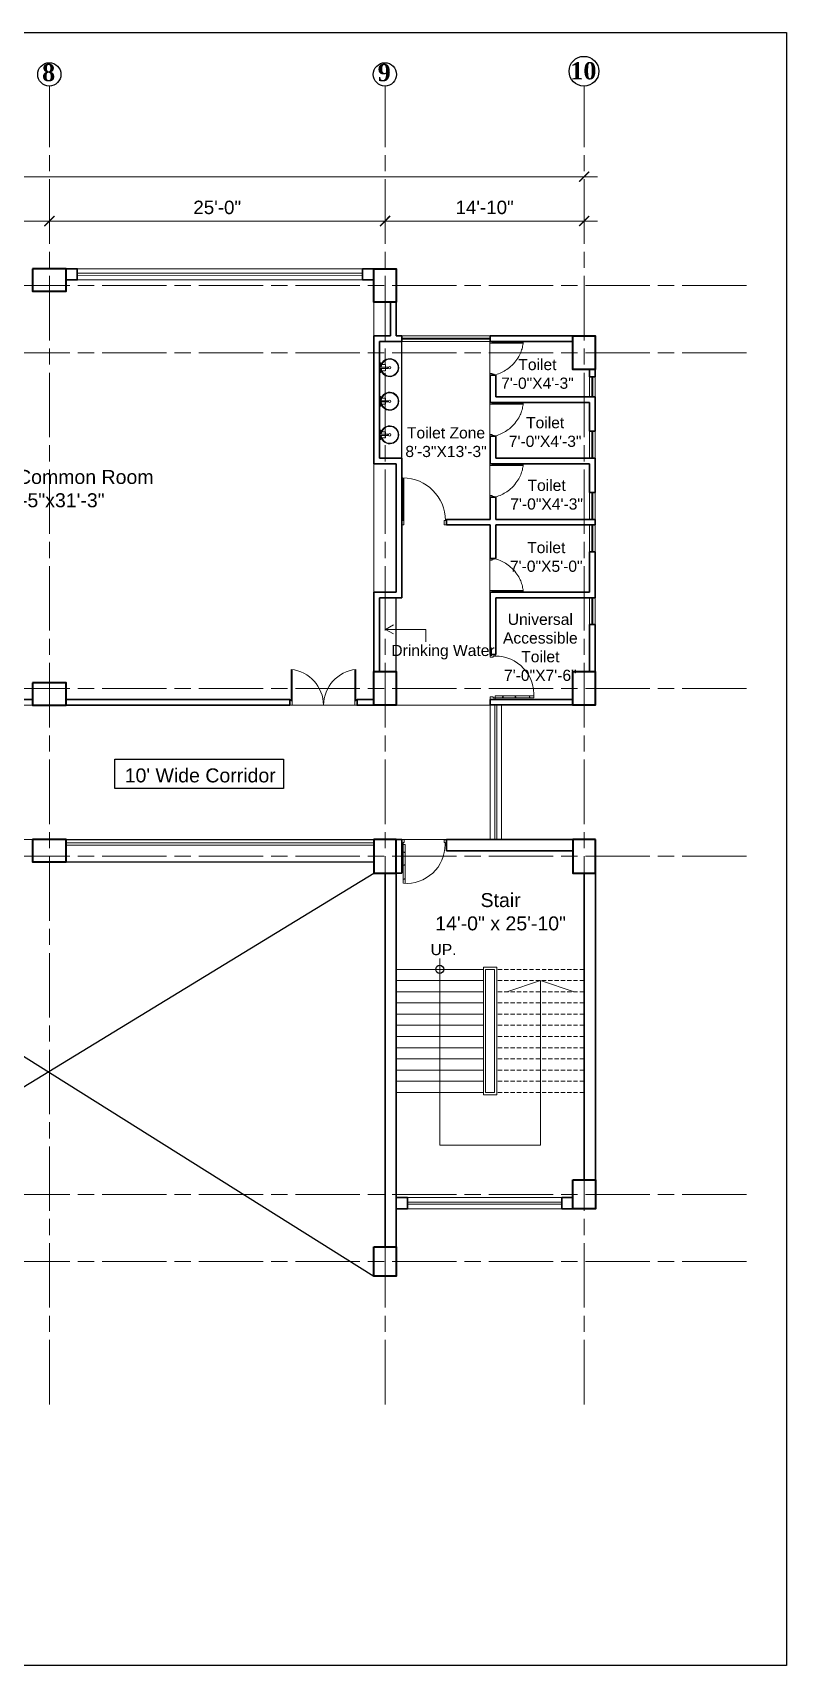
# Model space of a CAD drawing. Header units: inches. Extents: x -12 to 20935469, y -1604 to 24729220.
# Drawn here: x 20933364 to 20934038, y 24705706 to 24707164 of the extents above; entities that cross this region are included whole.
import ezdxf

# ---------------------------------------------------------------- set-up
doc = ezdxf.new("R2010")
doc.units = ezdxf.units.IN
doc.header["$LTSCALE"] = 0.03
doc.header["$MEASUREMENT"] = 0
doc.header["$PDMODE"] = 32
doc.header["$PDSIZE"] = 15
doc.linetypes.add('ACAD_ISO08W100', pattern=[36, 24, -3, 6, -3])
doc.linetypes.add('DASHED2', pattern=[0.375, 0.25, -0.125])
for name, color, linetype, lineweight in [('column', 1, 'Continuous', 40), ('Dim Line', 252, 'Continuous', 13), ('Door', 7, 'Continuous', 18), ('Gas', 21, 'Continuous', 5), ('Glass Line', 252, 'Continuous', 9), ('Grid Line', 252, 'Continuous', 18), ('Hatch', 253, 'Continuous', 15), ('Main Wall', 7, 'Continuous', 30), ('RAIL', 23, 'Continuous', 13), ('STAIR', 46, 'Continuous', 15), ('TOILET FIXTURE', 142, 'Continuous', 5), ('wind.', 150, 'Continuous', 20)]:
    doc.layers.add(name, color=color, linetype=linetype, lineweight=lineweight)
doc.layers.add('FUR', color=251, linetype='Continuous')
doc.layers.add('TEXT', color=7, linetype='Continuous')
doc.styles.add('2', font='swisscl.ttf')
doc.styles.add('RomanS', font='arial.ttf', dxfattribs={"height": 12})
doc.styles.get("Standard").update_dxf_attribs({"font": 'timesbd.ttf'})
doc.dimstyles.new('Aec_Arch_I', dxfattribs={"dimscale": 96, "dimtxt": 12, "dimasz": 0.09375, "dimexe": 0.125, "dimexo": 0.125, "dimgap": 0.0625, "dimtad": 1, "dimdec": 0, "dimzin": 3, "dimdsep": 46, "dimlunit": 4, "dimtxsty": 'RomanS', "dimblk1": 'ARCHTICK', "dimblk2": 'ARCHTICK', "dimsah": 1, "dimcen": 0.09375, "dimdle": 0.125, "dimadec": 0, "dimazin": 0, "dimtfac": 0.75, "dimtdec": 0, "dimtmove": 2, "dimatfit": 3, "dimldrblk": 'ARCHTICK', "dimfxl": 1, "dimfrac": 1, "dimtolj": 1, "dimtzin": 0, "dimarcsym": 0})

# ---------------------------------------------------------------- blocks, each defined once
blk = doc.blocks.new('_ArchTick')
at = {"color": 0, "linetype": 'ByBlock', "lineweight": 35, "const_width": 0.15}
blk.add_lwpolyline([(-0.5, -0.5), (0.5, 0.5)], dxfattribs=at)
blk = doc.blocks.new('*D23')
at = {"layer": 'Defpoints', "color": 0, "transparency": 16777216}
for p in [(20832166.8, 24724578.2), (20832473.8, 24724578.2), (20832473.8, 24724578.2)]:
    blk.add_point(p, dxfattribs=at)
at = {"layer": 'Dim Line', "color": 0, "lineweight": -2, "transparency": 16777216}
for p, q in [((20832154.8, 24724578.2), (20832485.8, 24724578.2)), ((20832166.8, 24724566.2), (20832166.8, 24724566.2)), ((20832473.8, 24724566.2), (20832473.8, 24724566.2))]:
    blk.add_line(p, q, dxfattribs=at)
at = {"layer": 'Dim Line', "color": 0, "lineweight": -2, "transparency": 16777216, "xscale": 9, "yscale": 9, "zscale": 9, "rotation": 180}
blk.add_blockref('_ArchTick', (20832166.8, 24724578.2), dxfattribs=at)
at = {"layer": 'Dim Line', "color": 0, "lineweight": -2, "transparency": 16777216, "xscale": 9, "yscale": 9, "zscale": 9}
blk.add_blockref('_ArchTick', (20832473.8, 24724578.2), dxfattribs=at)
at = {"layer": 'Dim Line', "color": 0, "transparency": 16777216, "insert": (20832320.3, 24724590.3), "char_height": 12, "attachment_point": 5, "style": 'RomanS'}
blk.add_mtext('\\A1;25\'-7"', dxfattribs=at)
blk = doc.blocks.new('*D10')
at = {"layer": 'Defpoints', "color": 0, "transparency": 16777216}
for p in [(20832473.8, 24724578.2), (20832773.8, 24724578.2), (20832773.8, 24724578.2)]:
    blk.add_point(p, dxfattribs=at)
at = {"layer": 'Dim Line', "color": 0, "lineweight": -2, "transparency": 16777216}
blk.add_line((20832461.8, 24724578.2), (20832785.8, 24724578.2), dxfattribs=at)
at = {"layer": 'Dim Line', "color": 0, "lineweight": -2, "transparency": 16777216, "xscale": 9, "yscale": 9, "zscale": 9, "rotation": 180}
blk.add_blockref('_ArchTick', (20832473.8, 24724578.2), dxfattribs=at)
at = {"layer": 'Dim Line', "color": 0, "lineweight": -2, "transparency": 16777216, "xscale": 9, "yscale": 9, "zscale": 9}
blk.add_blockref('_ArchTick', (20832773.8, 24724578.2), dxfattribs=at)
at = {"layer": 'Dim Line', "color": 0, "transparency": 16777216, "insert": (20832623.8, 24724590.3), "char_height": 12, "attachment_point": 5, "style": 'RomanS'}
blk.add_mtext('\\A1;25\'-0"', dxfattribs=at)
blk = doc.blocks.new('*D11')
at = {"layer": 'Defpoints', "color": 0, "transparency": 16777216}
for p in [(20832773.8, 24724578.2), (20832951.8, 24724578.2), (20832951.8, 24724578.2)]:
    blk.add_point(p, dxfattribs=at)
at = {"layer": 'Dim Line', "color": 0, "lineweight": -2, "transparency": 16777216}
for p, q in [((20832761.8, 24724578.2), (20832963.8, 24724578.2)), ((20832951.8, 24724566.2), (20832951.8, 24724566.2))]:
    blk.add_line(p, q, dxfattribs=at)
at = {"layer": 'Dim Line', "color": 0, "lineweight": -2, "transparency": 16777216, "xscale": 9, "yscale": 9, "zscale": 9, "rotation": 180}
blk.add_blockref('_ArchTick', (20832773.8, 24724578.2), dxfattribs=at)
at = {"layer": 'Dim Line', "color": 0, "lineweight": -2, "transparency": 16777216, "xscale": 9, "yscale": 9, "zscale": 9}
blk.add_blockref('_ArchTick', (20832951.8, 24724578.2), dxfattribs=at)
at = {"layer": 'Dim Line', "color": 0, "transparency": 16777216, "insert": (20832862.8, 24724590.3), "char_height": 12, "attachment_point": 5, "style": 'RomanS'}
blk.add_mtext('\\A1;14\'-10"', dxfattribs=at)
blk = doc.blocks.new('*D13')
at = {"layer": 'Defpoints', "color": 0, "transparency": 16777216}
for p in [(20830948.3, 24724610.7), (20832951.8, 24724617.8), (20832951.8, 24724610.7)]:
    blk.add_point(p, dxfattribs=at)
at = {"layer": 'Dim Line', "color": 0, "lineweight": -2, "transparency": 16777216}
for p, q in [((20830948.3, 24724622.7), (20830948.3, 24724629.8)), ((20832951.8, 24724622.7), (20832951.8, 24724629.8)), ((20830936.3, 24724617.8), (20832963.8, 24724617.8))]:
    blk.add_line(p, q, dxfattribs=at)
at = {"layer": 'Dim Line', "color": 0, "lineweight": -2, "transparency": 16777216, "xscale": 9, "yscale": 9, "zscale": 9, "rotation": 180}
blk.add_blockref('_ArchTick', (20830948.3, 24724617.8), dxfattribs=at)
at = {"layer": 'Dim Line', "color": 0, "lineweight": -2, "transparency": 16777216, "xscale": 9, "yscale": 9, "zscale": 9}
blk.add_blockref('_ArchTick', (20832951.8, 24724617.8), dxfattribs=at)
at = {"layer": 'Dim Line', "color": 0, "transparency": 16777216, "insert": (20831950, 24724629.9), "char_height": 12, "attachment_point": 5, "style": 'RomanS'}
blk.add_mtext('\\A1;166\'-11"', dxfattribs=at)
blk = doc.blocks.new('Door_45')
at = {"layer": 'Door'}
for p, q in [((1.5, 5), (1.5, 44)), ((1.5, 40), (2.2, 40)), ((2.2, 40), (2.2, 39.5)), ((2.2, 39.5), (2.7, 39.5)), ((2.7, 39.5), (2.7, 40)), ((2.7, 40), (3.5, 40)), ((3.5, 44), (3.5, 5)), ((1.5, 25.8), (2.2, 25.8)), ((2.2, 25.8), (2.2, 25.3)), ((2.2, 25.3), (2.7, 25.3)), ((2.7, 25.8), (3.5, 25.8)), ((2.7, 25.3), (2.7, 25.8)), ((0, 0), (0, 5)), ((0, 5), (1.5, 5)), ((1.5, 12.6), (2.2, 12.6)), ((3.5, 5), (1.5, 5)), ((1.5, 5), (1.5, 3)), ((1.5, 3), (2.5, 3)), ((2.2, 12.6), (2.2, 13.1)), ((2.2, 13.1), (2.7, 13.1)), ((2.5, 3), (2.5, 0)), ((2.7, 13.1), (2.7, 12.6)), ((2.7, 12.6), (3.5, 12.6)), ((42.5, 3), (42.5, 0)), ((43.5, 3), (42.5, 3)), ((45, 5), (43.5, 5)), ((43.5, 5), (43.5, 3)), ((45, 0), (45, 5)), ((2.5, 0), (0, 0)), ((42.5, 0), (45, 0))]:
    blk.add_line(p, q, dxfattribs=at)
blk.add_arc((4.7, 5.3), 38.8, 359.6233, 94.6685, dxfattribs=at)
blk = doc.blocks.new('A$C36295410')
at = {"layer": 'Door'}
for p, q in [((1, 4), (1, 32)), ((2, 0), (2, 32)), ((58, 0), (58, 32)), ((59, 4), (59, 32)), ((1, 5), (0, 5)), ((2, 4), (1, 4)), ((58, 4), (59, 4)), ((59, 5), (60, 5)), ((2, 0), (0, 0)), ((58, 0), (60, 0))]:
    blk.add_line(p, q, dxfattribs=at)
for centre, start, end in [((-2.5, -0.3), 0.5906, 83.7783), ((62.5, -0.3), 96.2217, 179.4094)]:
    blk.add_arc(centre, 32.5, start, end, dxfattribs=at)
blk = doc.blocks.new('sssss-flat-876')
at = {"layer": 'Door', "linetype": 'Continuous', "ltscale": 3}
blk.add_line((3666.5, 84027.2), (3666.5, 84055.7), dxfattribs=at)
at = {"layer": 'Door', "linetype": 'Continuous', "ltscale": 3, "extrusion": (-7.21527e-09, -3.35624e-18, 1), "elevation": 0}
for points in [[(3666.5, 84057.2), (3666.5, 84055.7), (3668.4, 84055.7), (3668.4, 84056.5), (3670.2, 84056.5), (3670.2, 84057.2)], [(3668.4, 84055.7), (3696.2, 84055.7), (3696.2, 84056.5), (3668.4, 84056.5)]]:
    blk.add_lwpolyline(points, close=True, dxfattribs=at)
at = {"layer": 'Door', "linetype": 'Continuous', "ltscale": 3, "flags": 128}
blk.add_lwpolyline([(3670.2, 84027.2, 0.04096), (3675.5, 84028.9, 0.082496), (3684.9, 84034.8, 0.052187), (3689.7, 84040, 0.043988), (3692.9, 84045, 0.036571), (3694.8, 84049.6, 0.034751), (3695.9, 84054.2, 0.011435), (3696.2, 84055.7)], format="xyb", dxfattribs=at)
at = {"layer": 'Door', "linetype": 'Continuous', "ltscale": 3}
blk.add_lwpolyline([(3666.5, 84027.2), (3666.5, 84028.7), (3668.4, 84028.7), (3668.4, 84027.9), (3670.2, 84027.9), (3670.2, 84027.2)], close=True, dxfattribs=at)
blk = doc.blocks.new('7-flat-72')
at = {"layer": 'Glass Line', "color": 8, "ltscale": 20}
for p, q in [((-64478.7, 376960.5), (-64480.3, 376960.5)), ((-64480.3, 376959.5), (-64480.3, 376960.5)), ((-64480.3, 376959.5), (-64480.3, 376960.5)), ((-64478.7, 376959.5), (-64480.3, 376959.5)), ((-64480.3, 376959.1), (-64480.3, 376959.4)), ((-64478.7, 376959.4), (-64480.3, 376959.4)), ((-64478.7, 376959.1), (-64480.3, 376959.1)), ((-64480.2, 376959.4), (-64480.2, 376959.5)), ((-64480.1, 376959.5), (-64480.1, 376960.5)), ((-64479.9, 376959.5), (-64479.9, 376960.5)), ((-64479.5, 376959.5), (-64479.5, 376960.5)), ((-64479.1, 376959.5), (-64479.1, 376960.5)), ((-64478.9, 376959.5), (-64478.9, 376960.5)), ((-64478.9, 376959.4), (-64478.9, 376959.5)), ((-64478.8, 376959.5), (-64478.8, 376960.5)), ((-64478.7, 376959.5), (-64478.7, 376960.5)), ((-64478.7, 376959.1), (-64478.7, 376959.4)), ((-64475.1, 376959.4), (-64476.9, 376959.4)), ((-64476.9, 376959.1), (-64476.9, 376959.4)), ((-64475.1, 376959.1), (-64476.9, 376959.1)), ((-64476.6, 376959.4), (-64476.6, 376966.6)), ((-64475.5, 376966.6), (-64476.6, 376966.6)), ((-64475.5, 376959.4), (-64475.5, 376966.6)), ((-64475.1, 376959.1), (-64475.1, 376959.4)), ((-64473.3, 376960.5), (-64471.7, 376960.5)), ((-64473.3, 376959.5), (-64473.3, 376960.5)), ((-64473.3, 376959.5), (-64473.3, 376960.5)), ((-64473.3, 376959.5), (-64471.7, 376959.5)), ((-64473.3, 376959.1), (-64473.3, 376959.4)), ((-64473.3, 376959.4), (-64471.7, 376959.4)), ((-64473.3, 376959.1), (-64471.7, 376959.1)), ((-64473.1, 376959.5), (-64473.1, 376960.5)), ((-64473.1, 376959.4), (-64473.1, 376959.5)), ((-64472.9, 376959.5), (-64472.9, 376960.5)), ((-64472.5, 376959.5), (-64472.5, 376960.5)), ((-64472.1, 376959.5), (-64472.1, 376960.5)), ((-64471.9, 376959.5), (-64471.9, 376960.5)), ((-64471.9, 376959.4), (-64471.9, 376959.5)), ((-64471.8, 376959.5), (-64471.8, 376960.5)), ((-64471.7, 376959.5), (-64471.7, 376960.5)), ((-64471.7, 376959.1), (-64471.7, 376959.4))]:
    blk.add_line(p, q, dxfattribs=at)
blk.add_circle((-64476, 376968.4, 0), 1.08, dxfattribs=at)
for radius, start, end in [(8.1, 273.8334, 266.1883), (7.55, 274.115, 265.9068)]:
    blk.add_arc((-64476, 376968.4, 0), radius, start, end, dxfattribs=at)
blk = doc.blocks.new('SFSFSFS-flat-72')
at = {"layer": 'TOILET FIXTURE', "ltscale": 0.2}
blk.add_lwpolyline([(-3918.5, -3608.1), (-3918.5, -3602.7), (-3923.9, -3602.7), (-3923.9, -3608.1)], close=True, dxfattribs=at)
at = {"layer": 'TOILET FIXTURE', "ltscale": 20}
blk.add_blockref('7-flat-72', (60554.8, -380567.2), dxfattribs=at)
blk = doc.blocks.new('$D40')
at = {"layer": 'Door'}
for p, q in [((1, 4), (1, 42)), ((2, 0), (2, 42)), ((1, 5), (0, 5)), ((2, 0), (0, 0)), ((2, 4), (1, 4)), ((39, 4), (38, 4)), ((38, 4), (38, 0)), ((40, 0), (38, 0)), ((40, 5), (39, 5)), ((39, 5), (39, 4))]:
    blk.add_line(p, q, dxfattribs=at)
blk.add_arc((1, 4), 38, 0, 90, dxfattribs=at)
blk = doc.blocks.new('fff')
at = {"layer": 'Grid Line', "color": 252, "linetype": 'ACAD_ISO08W100', "lineweight": 9, "ltscale": 80, "true_color": 0x939598}
for p, q in [((20832473.8, 24723521.1), (20832473.8, 24724698.8)), ((20832773.8, 24723521.1), (20832773.8, 24724698.8)), ((20832951.8, 24723521.1), (20832951.8, 24724698.8)), ((20833096.9, 24724520.6), (20830726.1, 24724520.6)), ((20833096.9, 24724460.6), (20830726.1, 24724460.6)), ((20833096.9, 24724160.7), (20830726.1, 24724160.7)), ((20833096.9, 24724010.7), (20830726.1, 24724010.7)), ((20833096.9, 24723708.7), (20830726.1, 24723708.7)), ((20833096.9, 24723648.8), (20830726.1, 24723648.8))]:
    blk.add_line(p, q, dxfattribs=at)
at = {"layer": 'Dim Line'}
for base, p1, p2, picture, middle in [((20832951.7523, 24724617.8128), (20830948.3088, 24724610.7482), (20832951.7523, 24724610.7482), '*D13', (20831950.0306, 24724629.9397)), ((20832473.8, 24724578.2), (20832166.8, 24724578.2), (20832473.8, 24724578.2), '*D23', (20832320.3, 24724590.3)), ((20832773.8, 24724578.2), (20832473.8, 24724578.2), (20832773.8, 24724578.2), '*D10', (20832623.8, 24724590.3)), ((20832951.8, 24724578.2), (20832773.8, 24724578.2), (20832951.8, 24724578.2), '*D11', (20832862.8, 24724590.3))]:
    dim = blk.add_linear_dim(base=base, p1=p1, p2=p2, dimstyle='Aec_Arch_I', dxfattribs=at)
    dim.commit()
    dim.dimension.update_dxf_attribs({"geometry": picture, "text_midpoint": middle})

msp = doc.modelspace()

# ---------------------------------------------------------------- linework, layer by layer
for p, q in [((20933866.6, 24706893.2), (20933866.6, 24706893.2)), ((20933693.7, 24706784), (20933693.7, 24706888.2)), ((20933688.7, 24706593.3), (20933688.7, 24706659.3)), ((20933777.7, 24706568.5), (20933772.7, 24706568.5)), ((20933393.8, 24706443.3), (20933668.8, 24706443.3)), ((20933731.6, 24706443.3), (20933828.8, 24706443.3)), ((20933078.9, 24706423.3), (20933668.8, 24706053.3)), ((20933393.8, 24706423.3), (20933668.8, 24706423.3)), ((20933078.9, 24706053.3), (20933668.8, 24706413.3))]:
    msp.add_line(p, q)
msp.add_lwpolyline([(20933437.4, 24706515.2), (20933587.9, 24706515.2), (20933587.9, 24706489), (20933437.4, 24706489)], close=True)
msp.add_circle((20933727.7, 24706327.3), 3.61)
at = {"layer": 'column', "lineweight": 40, "ltscale": 20}
for points in [[(20933363.8, 24706953.2), (20933363.8, 24706933.2), (20933393.8, 24706933.2), (20933393.8, 24706953.2)], [(20933668.7, 24706953.2), (20933688.7, 24706953.2), (20933688.7, 24706923.2), (20933668.7, 24706923.2)], [(20933846.6, 24706893.2), (20933866.6, 24706893.2), (20933866.6, 24706863.2), (20933846.6, 24706863.2)], [(20933363.8, 24706583.3), (20933363.8, 24706563.3), (20933393.8, 24706563.3), (20933393.8, 24706583.3)], [(20933668.7, 24706593.3), (20933688.7, 24706593.3), (20933688.7, 24706563.3), (20933668.7, 24706563.3)], [(20933846.6, 24706593.3), (20933866.6, 24706593.3), (20933866.6, 24706563.3), (20933846.6, 24706563.3)], [(20933363.8, 24706443.3), (20933363.8, 24706423.3), (20933393.8, 24706423.3), (20933393.8, 24706443.3)], [(20933688.8, 24706443.3), (20933668.8, 24706443.3), (20933668.8, 24706413.3), (20933688.8, 24706413.3)], [(20933866.8, 24706443.3), (20933846.8, 24706443.3), (20933846.8, 24706413.3), (20933866.8, 24706413.3)], [(20933846.8, 24706139.3), (20933866.8, 24706139.3), (20933866.8, 24706113.3), (20933846.8, 24706113.3)], [(20933668.8, 24706079.3), (20933688.8, 24706079.3), (20933688.8, 24706053.3), (20933668.8, 24706053.3)]]:
    msp.add_lwpolyline(points, close=True, dxfattribs=at)
at = {"layer": 'Defpoints'}
msp.add_lwpolyline([(20931598.7, 24707164.1), (20934037.5, 24707164.1), (20934037.5, 24705705.5), (20931598.7, 24705705.5)], close=True, dxfattribs=at)
at = {"layer": 'Gas', "color": 0, "lineweight": 5}
for points in [[(20933766.7, 24706329.3), (20933778.7, 24706329.3), (20933778.7, 24706215.3), (20933766.7, 24706215.3)], [(20933768.7, 24706327.3), (20933776.7, 24706327.3), (20933776.7, 24706217.3), (20933768.7, 24706217.3)]]:
    msp.add_lwpolyline(points, close=True, dxfattribs=at)
at = {"layer": 'Hatch', "lineweight": 5}
for p, q in [((20933668.7, 24706893.2), (20933668.7, 24706923.2)), ((20933668.7, 24706664.3), (20933668.7, 24706779))]:
    msp.add_line(p, q, dxfattribs=at)
at = {"layer": 'Hatch', "lineweight": 0}
msp.add_lwpolyline([(20933772.7, 24706563.4), (20932938.8, 24706563.4), (20932938.8, 24706878.2), (20932759.1, 24706878.4), (20932759.1, 24706563.3), (20931937.2, 24706563.5), (20931937.2, 24706443.4), (20932759.1, 24706443.4), (20932759.1, 24706333.8), (20932968.8, 24706333.8), (20932968.8, 24706073.3), (20932968.8, 24706058.4), (20932970.2, 24706058.4), (20933073.9, 24706058.4), (20933071.7, 24706443.4), (20933772.7, 24706443.4)], close=True, dxfattribs=at)
at = {"layer": 'Main Wall', "lineweight": 30}
for p, q in [((20933658.7, 24706953.2), (20933668.7, 24706953.2)), ((20933658.7, 24706943.2), (20933658.7, 24706953.2)), ((20933668.7, 24706943.2), (20933658.7, 24706943.2)), ((20933683.7, 24706893.2), (20933683.7, 24706923.2)), ((20933688.7, 24706893.2), (20933688.7, 24706923.2)), ((20933668.7, 24706779), (20933668.7, 24706893.2)), ((20933683.7, 24706893.2), (20933668.7, 24706893.2)), ((20933693.7, 24706893.2), (20933688.7, 24706893.2)), ((20933693.7, 24706888.2), (20933693.7, 24706893.2)), ((20933846.6, 24706893.2), (20933772.7, 24706893.2)), ((20933772.7, 24706888.2), (20933772.7, 24706893.2)), ((20933673.7, 24706784), (20933673.7, 24706888.2)), ((20933693.7, 24706888.2), (20933673.7, 24706888.2)), ((20933846.6, 24706888.2), (20933772.7, 24706888.2)), ((20933866.6, 24706856.6), (20933866.6, 24706863.2)), ((20933777.7, 24706858.2), (20933772.7, 24706858.2)), ((20933777.7, 24706858.2), (20933777.7, 24706838.6)), ((20933772.7, 24706833.6), (20933861.6, 24706833.6)), ((20933777.7, 24706838.6), (20933866.6, 24706838.6)), ((20933866.6, 24706808), (20933866.6, 24706838.6)), ((20933772.7, 24706803.6), (20933777.7, 24706803.6)), ((20933777.7, 24706803.6), (20933777.7, 24706784)), ((20933688.7, 24706779), (20933668.7, 24706779)), ((20933693.7, 24706784), (20933673.7, 24706784)), ((20933688.7, 24706664.3), (20933688.7, 24706779)), ((20933693.7, 24706729.3), (20933693.7, 24706784)), ((20933772.7, 24706779), (20933861.6, 24706779)), ((20933777.7, 24706784), (20933866.6, 24706784)), ((20933861.6, 24706779), (20933861.6, 24706753.3)), ((20933866.6, 24706753.3), (20933866.6, 24706784)), ((20933772.7, 24706749), (20933777.7, 24706749)), ((20933866.6, 24706753.3), (20933861.6, 24706753.3)), ((20933693.7, 24706659.3), (20933693.7, 24706729.3)), ((20933733.7, 24706724.3), (20933733.7, 24706729.3)), ((20933866.6, 24706729.3), (20933777.7, 24706729.3)), ((20933866.6, 24706724.3), (20933866.6, 24706729.3)), ((20933733.7, 24706724.3), (20933772.7, 24706724.3)), ((20933772.7, 24706694.3), (20933772.7, 24706724.3)), ((20933777.7, 24706724.3), (20933866.6, 24706724.3)), ((20933777.7, 24706694.3), (20933777.7, 24706724.3)), ((20933861.6, 24706700.3), (20933866.6, 24706700.3)), ((20933861.6, 24706700.3), (20933861.6, 24706664.3)), ((20933866.6, 24706659.3), (20933866.6, 24706700.3)), ((20933772.7, 24706694.3), (20933777.7, 24706694.3)), ((20933668.7, 24706593.3), (20933668.7, 24706664.3)), ((20933688.7, 24706664.3), (20933668.7, 24706664.3)), ((20933673.7, 24706593.3), (20933673.7, 24706659.3)), ((20933693.7, 24706659.3), (20933673.7, 24706659.3)), ((20933772.7, 24706608.5), (20933772.7, 24706664.3)), ((20933772.7, 24706664.3), (20933861.6, 24706664.3)), ((20933777.7, 24706608.5), (20933777.7, 24706659.3)), ((20933777.7, 24706659.3), (20933866.6, 24706659.3)), ((20933861.6, 24706635.3), (20933861.6, 24706593.3)), ((20933861.6, 24706635.3), (20933866.6, 24706635.3)), ((20933866.6, 24706593.3), (20933866.6, 24706635.3)), ((20933772.7, 24706608.5), (20933777.7, 24706608.5)), ((20933363.8, 24706568.3), (20933153.8, 24706568.3)), ((20933593.8, 24706568.5), (20933393.8, 24706568.5)), ((20933593.8, 24706563.3), (20933393.8, 24706563.3)), ((20933593.8, 24706568.5), (20933593.8, 24706563.3)), ((20933593.8, 24706563.3), (20933593.8, 24706568.5)), ((20933772.7, 24706568.5), (20933846.6, 24706568.5)), ((20933772.7, 24706568.5), (20933772.7, 24706563.5)), ((20933772.7, 24706563.5), (20933846.6, 24706563.5)), ((20933678.8, 24706443.3), (20933688.8, 24706443.3)), ((20933693.8, 24706443.3), (20933688.8, 24706443.3)), ((20933693.8, 24706413.3), (20933693.8, 24706443.3)), ((20933733.8, 24706443.3), (20933846.8, 24706443.3)), ((20933733.8, 24706443.3), (20933733.8, 24706433.3)), ((20933733.8, 24706433.3), (20933846.8, 24706433.3)), ((20933678.8, 24706079.3), (20933678.8, 24706413.3)), ((20933688.8, 24706079.3), (20933688.8, 24706413.3)), ((20933688.8, 24706413.3), (20933693.8, 24706413.3)), ((20933856.8, 24706413.3), (20933856.8, 24706139.3)), ((20933866.8, 24706413.3), (20933866.8, 24706139.3)), ((20933698.8, 24706123.4), (20933698.8, 24706113.4))]:
    msp.add_line(p, q, dxfattribs=at)
for points in [[(20933393.7, 24706953.2), (20933403.7, 24706953.2), (20933403.7, 24706943.2), (20933393.7, 24706943.2)], [(20933861.6, 24706863.2), (20933861.6, 24706856.6)], [(20933772.7, 24706858.2), (20933772.7, 24706833.6)], [(20933861.6, 24706856.6), (20933866.6, 24706856.6)], [(20933861.6, 24706833.6), (20933861.6, 24706808)], [(20933772.7, 24706803.6), (20933772.7, 24706779)], [(20933861.6, 24706808), (20933866.6, 24706808)], [(20933772.7, 24706749), (20933772.7, 24706729.3)], [(20933777.7, 24706749), (20933777.7, 24706729.3)], [(20933772.7, 24706729.3), (20933733.7, 24706729.3)], [(20933698.8, 24706113.4), (20933688.8, 24706113.4), (20933688.8, 24706123.4), (20933698.8, 24706123.4)], [(20933846.7, 24706113.4), (20933836.7, 24706113.4), (20933836.7, 24706123.4), (20933846.7, 24706123.4)]]:
    msp.add_lwpolyline(points, dxfattribs=at)
msp.add_lwpolyline([(20933653.8, 24706568.3), (20933668.8, 24706568.3), (20933668.8, 24706563.3), (20933653.8, 24706563.3)], close=True, dxfattribs=at)
at = {"layer": 'RAIL', "lineweight": 9}
for p, q in [((20933727.7, 24706337), (20933727.7, 24706170.3)), ((20933688.7, 24706307.3), (20933766.7, 24706307.3)), ((20933787.7, 24706307.3), (20933817.7, 24706317.3)), ((20933817.7, 24706170.3), (20933817.7, 24706317.3)), ((20933817.7, 24706317.3), (20933847.7, 24706307.3)), ((20933727.7, 24706170.3), (20933817.7, 24706170.3))]:
    msp.add_line(p, q, dxfattribs=at)
at = {"layer": 'STAIR', "color": 253, "lineweight": 5}
for p, q in [((20933679.1, 24706631), (20933686.4, 24706635.1)), ((20933679.1, 24706631), (20933715.3, 24706631)), ((20933679.1, 24706631), (20933686.4, 24706627)), ((20933715.3, 24706631), (20933715.3, 24706619.8))]:
    msp.add_line(p, q, dxfattribs=at)
at = {"layer": 'STAIR', "color": 32, "lineweight": 5}
for p, q in [((20933766.7, 24706327.3), (20933688.7, 24706327.3)), ((20933766.7, 24706317.3), (20933688.7, 24706317.3)), ((20933748.7, 24706307.3), (20933688.7, 24706307.3)), ((20933766.7, 24706297.3), (20933688.7, 24706297.3)), ((20933766.7, 24706287.3), (20933688.7, 24706287.3)), ((20933766.7, 24706277.3), (20933688.7, 24706277.3)), ((20933766.7, 24706267.3), (20933688.7, 24706267.3)), ((20933766.7, 24706257.3), (20933688.7, 24706257.3)), ((20933766.7, 24706247.3), (20933688.7, 24706247.3)), ((20933766.7, 24706237.3), (20933688.7, 24706237.3)), ((20933766.7, 24706227.3), (20933688.7, 24706227.3)), ((20933766.7, 24706217.3), (20933688.7, 24706217.3))]:
    msp.add_line(p, q, dxfattribs=at)
at = {"layer": 'STAIR', "color": 32, "linetype": 'DASHED2', "lineweight": 5, "ltscale": 500}
for p, q in [((20933856.6, 24706327.3), (20933778.7, 24706327.3)), ((20933856.6, 24706317.3), (20933778.7, 24706317.3)), ((20933856.6, 24706307.3), (20933778.7, 24706307.3)), ((20933856.6, 24706297.3), (20933778.7, 24706297.3)), ((20933856.6, 24706287.3), (20933778.7, 24706287.3)), ((20933856.6, 24706277.3), (20933778.7, 24706277.3)), ((20933856.6, 24706267.3), (20933778.7, 24706267.3)), ((20933856.6, 24706257.3), (20933778.7, 24706257.3)), ((20933856.6, 24706247.3), (20933778.7, 24706247.3)), ((20933856.6, 24706237.3), (20933778.7, 24706237.3)), ((20933856.6, 24706227.3), (20933778.7, 24706227.3)), ((20933856.6, 24706217.3), (20933778.7, 24706217.3))]:
    msp.add_line(p, q, dxfattribs=at)
at = {"layer": 'TEXT'}
for centre, radius in [((20933856.6, 24707129.6), 13.3), ((20933378.7, 24707126.8), 10.4), ((20933678.7, 24707126.8), 10.4)]:
    msp.add_circle(centre, radius, dxfattribs=at)
at = {"layer": 'wind.'}
for p, q in [((20933403.7, 24706953.2), (20933658.7, 24706953.2)), ((20933403.7, 24706949.2), (20933658.7, 24706949.3)), ((20933403.7, 24706947.2), (20933658.7, 24706947.3)), ((20933403.7, 24706943.2), (20933658.7, 24706943.2)), ((20933772.7, 24706893.2), (20933693.7, 24706893.2)), ((20933772.7, 24706891.2), (20933693.7, 24706891.2)), ((20933772.7, 24706890.2), (20933693.7, 24706890.2)), ((20933772.7, 24706888.2), (20933693.7, 24706888.2)), ((20933772.8, 24706443.3), (20933772.8, 24706563.5)), ((20933776.8, 24706443.3), (20933776.8, 24706563.5)), ((20933778.8, 24706443.3), (20933778.8, 24706563.5)), ((20933782.8, 24706443.3), (20933782.8, 24706563.5))]:
    msp.add_line(p, q, dxfattribs=at)
at = {"layer": 'wind.', "lineweight": 5}
for p, q in [((20933861.6, 24706838.6), (20933861.6, 24706856.6)), ((20933863.6, 24706838.6), (20933863.6, 24706856.6)), ((20933864.6, 24706838.6), (20933864.6, 24706856.6)), ((20933866.6, 24706838.6), (20933866.6, 24706856.6)), ((20933861.6, 24706784), (20933861.6, 24706808)), ((20933863.6, 24706784), (20933863.6, 24706808)), ((20933864.6, 24706784), (20933864.6, 24706808)), ((20933866.6, 24706784), (20933866.6, 24706808)), ((20933861.6, 24706729.3), (20933861.6, 24706753.3)), ((20933863.6, 24706729.3), (20933863.6, 24706753.3)), ((20933864.6, 24706729.3), (20933864.6, 24706753.3)), ((20933866.6, 24706729.3), (20933866.6, 24706753.3)), ((20933861.6, 24706700.3), (20933861.6, 24706724.3)), ((20933863.6, 24706700.3), (20933863.6, 24706724.3)), ((20933864.6, 24706700.3), (20933864.6, 24706724.3)), ((20933866.6, 24706700.3), (20933866.6, 24706724.3)), ((20933861.6, 24706635.3), (20933861.6, 24706659.3)), ((20933863.6, 24706635.3), (20933863.6, 24706659.3)), ((20933864.6, 24706635.3), (20933864.6, 24706659.3)), ((20933866.6, 24706635.3), (20933866.6, 24706659.3)), ((20933393.8, 24706440.2), (20933668.8, 24706440.2)), ((20933393.8, 24706438.3), (20933668.8, 24706438.3)), ((20933836.7, 24706123.4), (20933698.8, 24706123.4)), ((20933836.7, 24706119.4), (20933698.8, 24706119.4)), ((20933836.7, 24706117.4), (20933698.8, 24706117.4)), ((20933836.7, 24706113.4), (20933698.8, 24706113.4))]:
    msp.add_line(p, q, dxfattribs=at)

# ---------------------------------------------------------------- block references
at = {"layer": 'Door', "ltscale": 20}
for p in [(20930106.1, 24622831), (20930106.1, 24622776.4), (20930106.1, 24622721.8)]:
    msp.add_blockref('sssss-flat-876', p, dxfattribs=at)
at = {"layer": 'Door'}
msp.add_blockref('$D40', (20933693.7, 24706724.3), dxfattribs=at)
at = {"layer": 'Door', "ltscale": 20, "xscale": -1, "rotation": 180}
msp.add_blockref('sssss-flat-876', (20930106.1, 24790721.5), dxfattribs=at)
at = {"layer": 'Door', "color": 250, "ltscale": 20, "xscale": -0.8888888888759539, "yscale": 0.8888888888759539, "zscale": 0.8888888888759539}
for p, rotation in [((20933772.7, 24706568.5), 270), ((20933693.8, 24706443.3), 180)]:
    msp.add_blockref('Door_45', p, dxfattribs=dict(at, rotation=rotation))
at = {"layer": 'FUR'}
msp.add_blockref('A$C36295410', (20933593.8, 24706563.3), dxfattribs=at)
at = {"layer": 'Hatch', "lineweight": 0}
msp.add_blockref('fff', (100905, -17582.4), dxfattribs=at)
at = {"layer": 'TOILET FIXTURE', "ltscale": 20, "xscale": -1, "rotation": 270}
for p in [(20937281.8, 24710786), (20937281.8, 24710756), (20937281.8, 24710726)]:
    msp.add_blockref('SFSFSFS-flat-72', p, dxfattribs=at)

# ---------------------------------------------------------------- texts
at = {"layer": 'TEXT', "char_height": 15.44, "width": 227.458, "attachment_point": 8, "rotation": 0}
for s, insert in [('\\A1;10', (20933856.1, 24707122.1)), ('\\A1;8', (20933378.1, 24707120.5)), ('\\A1;9', (20933678.1, 24707120.5))]:
    msp.add_mtext(s, dxfattribs=dict(at, insert=insert))
at = {"layer": 'TEXT', "color": 30, "lineweight": 5, "ltscale": 20, "attachment_point": 2, "style": '2'}
for s, width, gutter_width, insert, char_height in [('{\\fArial|b0|i0|c0|p34;\\C0;Toilet \\P7\'-0"X4\'-3"}', 104.76, 0.5, (20933815, 24706872.6), 10), ('{\\fArial|b0|i0|c0|p34;\\C0;Toilet \\P7\'-0"X4\'-3"}', 104.76, 0.5, (20933821.9, 24706820.7), 10), ('{\\fArial|b0|i0|c0|p34;\\C0;Toilet Zone\\P8\'-3"X13\'-3"}', 104.76, 0.5, (20933733.3, 24706811.6), 10), ('\\pxsm1;{\\fArial|b0|i0|c0|p34;\\C0;Female Common Room\\P\\pqc;50\'-5"x31\'-3"}', 231.619, 0.5, (20933379.4, 24706773.4), 12.476), ('{\\fArial|b0|i0|c0|p34;\\C0;Toilet \\P7\'-0"X4\'-3"}', 104.76, 0.5, (20933823.2, 24706764.7), 10), ('{\\fArial|b0|i0|c0|p34;\\C0;Toilet \\P7\'-0"X5\'-0"}', 104.76, 0.5, (20933822.9, 24706709.1), 10), ('{\\fArial|b0|i0|c0|p34;\\C0;Universal Accessible Toilet\\P7\'-0"X7\'-6"}', 88.036, 0.35, (20933817.6, 24706645), 10), ('\\pxsm1;{\\fArial|b0|i0|c0|p34;\\C0;Drinking Water }', 88.563, 0.282, (20933730.6, 24706617.2), 10), ("\\pxsm1,qc;{\\fArial|b0|i0|c0|p34;\\C0;10' Wide Corridor}", 227.89, 0.75, (20933513.6, 24706506.8), 12.476), ('\\pxsm1;{\\fArial|b0|i0|c0|p34;\\C0;Stair\\P14\'-0" x 25\'-10"  }', 135.652, 0.282, (20933782.1, 24706395.4), 12.476), ('{\\fArial|b0|i0|c0|p34;\\C0;UP.}', 104.76, 0.5, (20933731.1, 24706350), 10)]:
    msp.add_mtext_dynamic_manual_height_columns(s, width=width, gutter_width=gutter_width, heights=[0], dxfattribs=dict(at, insert=insert, char_height=char_height))

doc.saveas('drawing.dxf')
